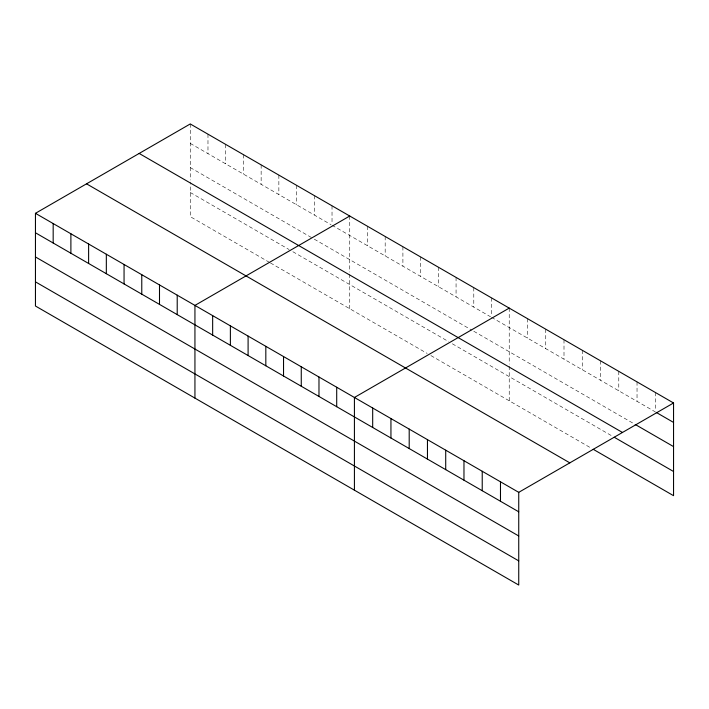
<?xml version="1.0" encoding="UTF-8"?>
<svg xmlns="http://www.w3.org/2000/svg" width="709" height="709" viewBox="0 0 709 709"><rect width="100%" height="100%" fill="white"/><g stroke="black" fill="none" stroke-linecap="round" stroke-linejoin="round"><path stroke-width="0.53" stroke-dasharray="3.54 2.66" d="M190.26 123.951L190.26 180.024M190.26 143.395L331.094 224.709M332.025 225.24L490.575 316.781M491.505 317.322L655.293 411.885M190.26 167.572L312.439 238.109M314.3 239.19L471.919 330.19M473.789 331.263L633.385 423.406M190.26 192.476L289.121 249.55M292.852 251.704L448.611 341.632M452.333 343.785L612.39 436.186M269.535 262.419L190.26 216.653L190.26 182.098M270.466 262.959L427.155 353.419M430.886 355.572L591.386 448.239M655.293 392.432L655.293 410.803M637.036 381.894L637.036 401.338M618.78 371.348L618.78 390.801M600.523 360.81L600.523 380.263M582.257 350.273L582.257 369.717M564.001 339.726L564.001 359.179M545.744 329.189L545.744 348.633M527.487 318.651L527.487 338.096M509.23 308.105L509.23 364.178M509.23 366.252L509.23 400.807M491.505 297.877L491.505 316.241M473.789 287.641L473.789 307.094M456.064 277.414L456.064 296.858M438.348 267.178L438.348 286.631M420.623 256.95L420.623 276.404M402.907 246.723L402.907 266.167M385.182 236.487L385.182 255.94M367.466 226.26L367.466 245.704M349.741 216.023L349.741 272.105M349.741 274.179L349.741 308.725M332.025 205.796L332.025 224.168M314.3 195.569L314.3 215.013M296.584 185.333L296.584 204.786M278.859 175.105L278.859 194.55M261.142 164.869L261.142 184.322M243.417 154.642L243.417 174.086M225.701 144.406L225.701 163.859M207.976 134.178L207.976 153.631"/><path stroke-width="1.06" d="M35.45 213.32L518.74 492.347L518.74 585.049L35.45 306.022L35.45 213.32L190.26 123.951L673.55 402.978L673.55 495.68L593.211 449.293M349.741 216.023L194.94 305.402L194.94 398.103M509.23 308.105L354.42 397.483L354.42 490.185M518.74 492.347L673.55 402.978M656.206 412.408L673.55 422.422M635.211 424.461L673.55 446.599M139.168 153.445L622.467 432.472M614.216 437.24L673.55 471.503M86.533 183.826L569.832 462.862M35.45 232.774L518.74 511.801M35.45 256.95L518.74 535.977M35.45 281.854L518.74 560.881M500.483 481.81L500.483 501.263M482.226 471.272L482.226 490.717M463.97 460.726L463.97 480.179M445.713 450.188L445.713 469.633M427.456 439.651L427.456 459.095M409.199 429.105L409.199 448.558M390.943 418.567L390.943 438.011M372.686 408.021L372.686 427.474M336.704 387.256L336.704 406.7M318.979 377.02L318.979 396.473M301.263 366.792L301.263 386.237M283.538 356.556L283.538 376.009M265.822 346.329L265.822 365.773M248.097 336.093L248.097 355.546M230.381 325.865L230.381 345.318M212.656 315.638L212.656 335.082M177.215 295.174L177.215 314.619M159.498 284.938L159.498 304.391M141.773 274.711L141.773 294.155M124.057 264.484L124.057 283.928M106.332 254.247L106.332 273.701M88.616 244.02L88.616 263.464M70.891 233.784L70.891 253.237M53.175 223.557L53.175 243.001"/></g></svg>
